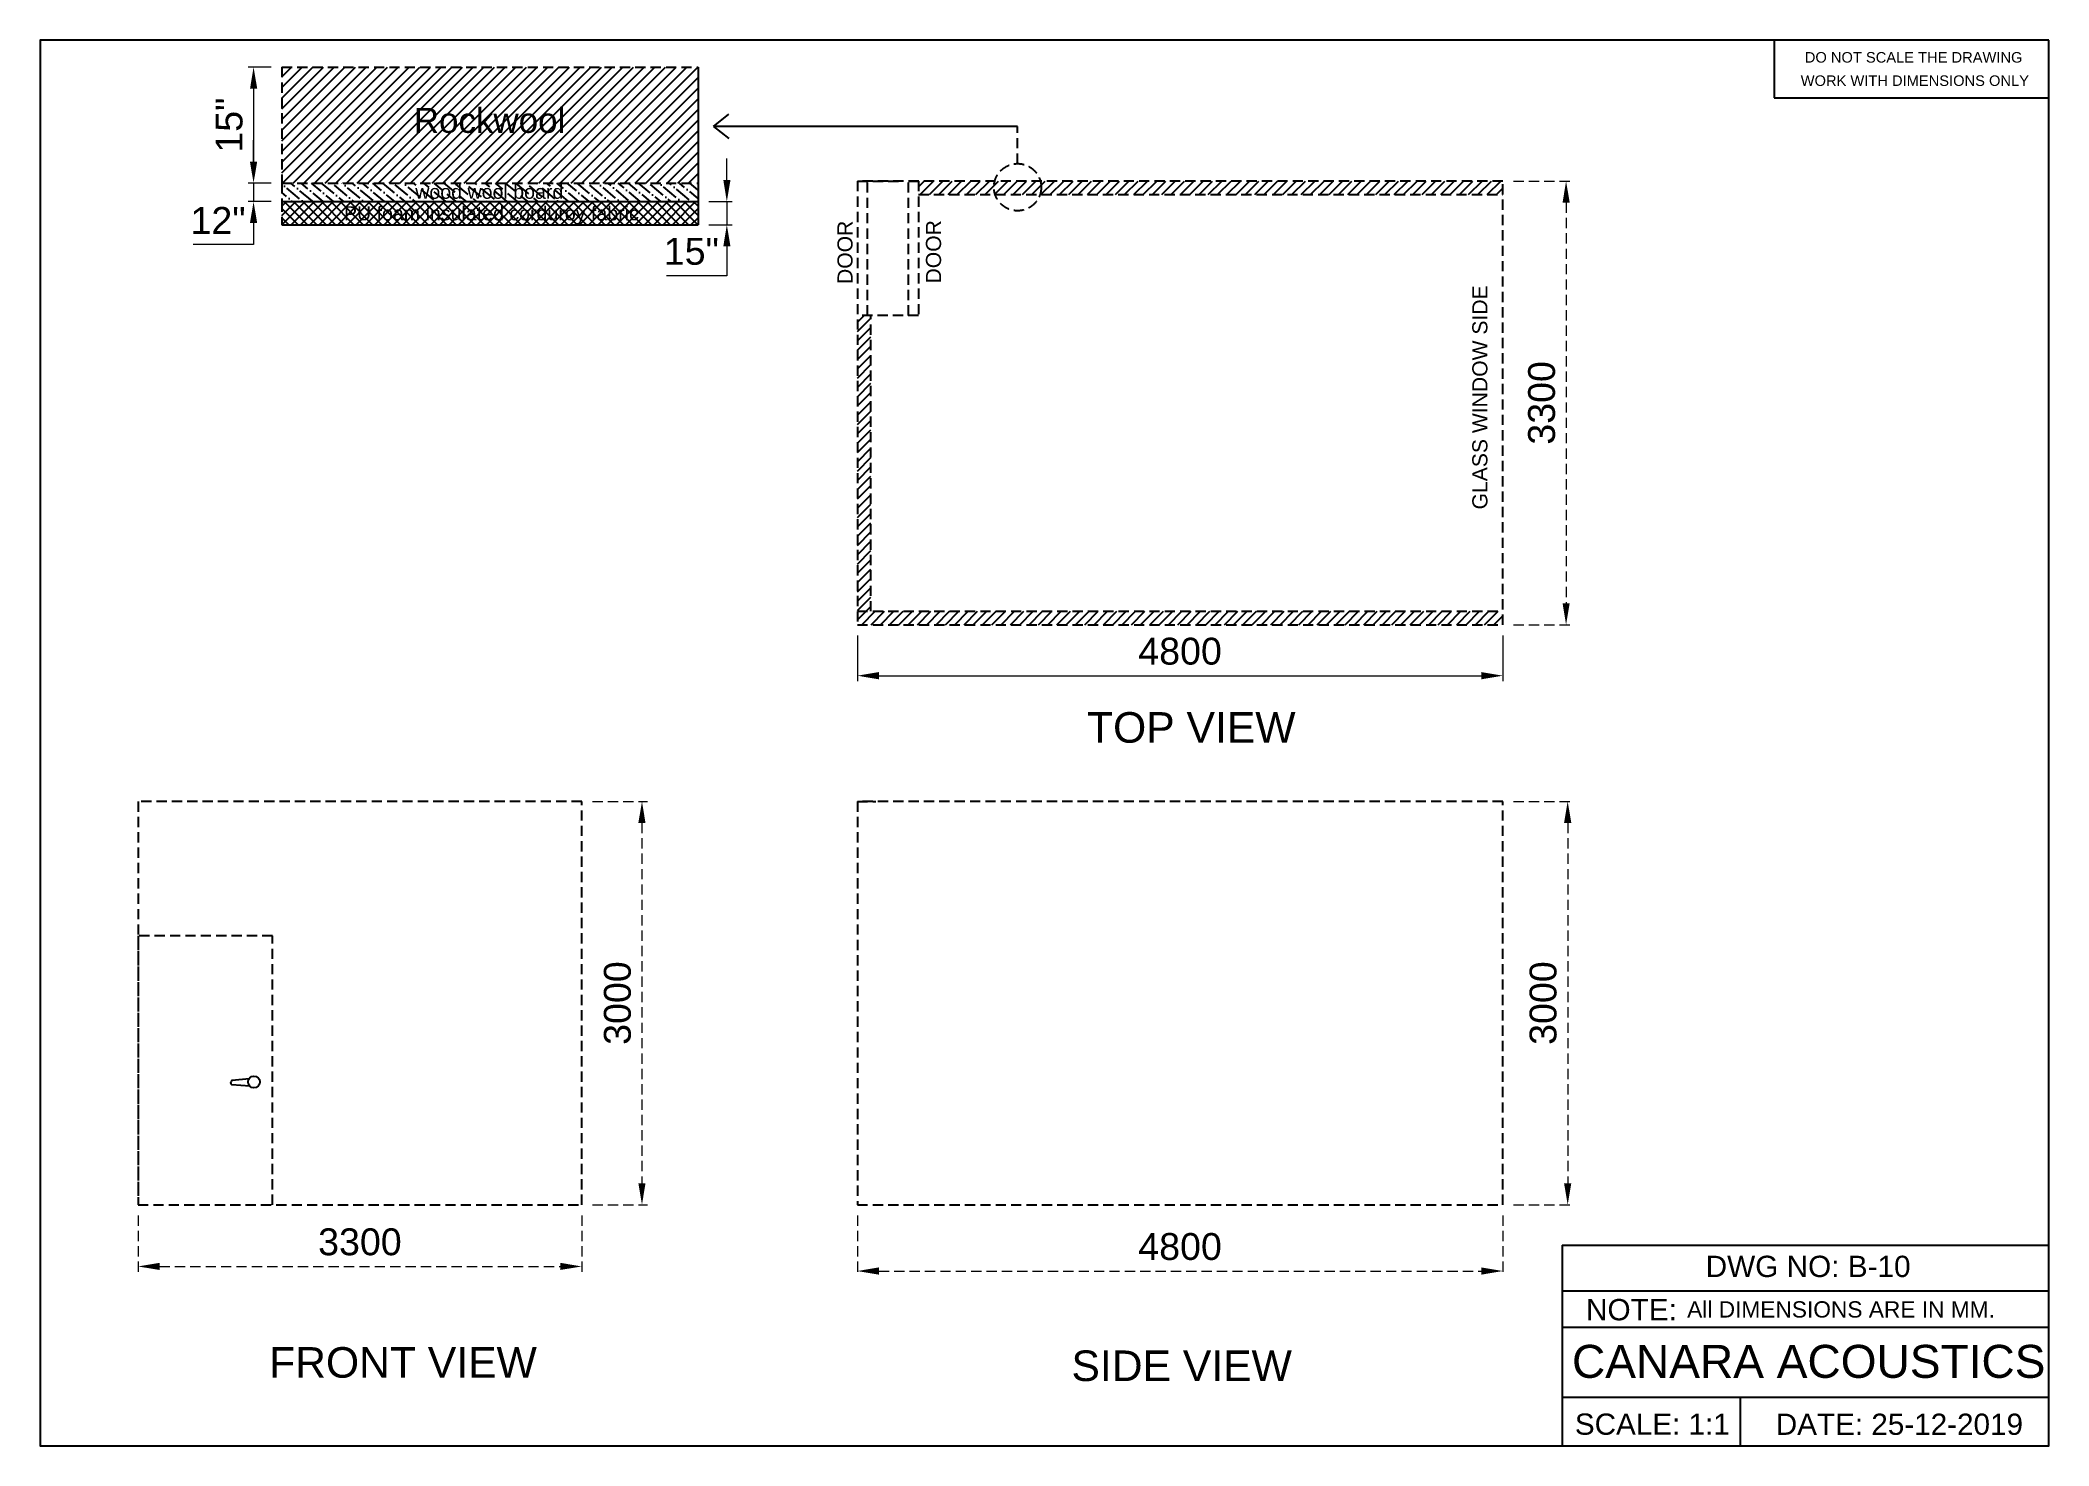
# Model space of a CAD drawing. Header units: millimetres. Extents: x 29120 to 44060, y -11009 to -554.
import ezdxf

# ---------------------------------------------------------------- set-up
doc = ezdxf.new("R2010")
doc.units = ezdxf.units.MM
doc.linetypes.add('DASHEDX2', pattern=[38.1, 25.4, -12.7])
doc.layers.add('text', color=3, linetype='Continuous')
doc.styles.get("Standard").update_dxf_attribs({"font": 'Arial.ttf'})
doc.dimstyles.new('ISO-25', dxfattribs={"dimscale": 80, "dimtxt": 2.5, "dimasz": 2, "dimexe": 0.5, "dimexo": 1, "dimgap": 1, "dimtad": 3, "dimtoh": 1, "dimdec": 0, "dimdsep": 46, "dimtxsty": 'Standard', "dimcen": 1, "dimclrd": 1, "dimclre": 1, "dimclrt": 5, "dimadec": 5, "dimazin": 0, "dimtfac": 1, "dimtdec": 0, "dimtmove": 0, "dimatfit": 3, "dimfxl": 1, "dimlwd": 0, "dimlwe": 0, "dimarcsym": 0})

# ---------------------------------------------------------------- blocks, each defined once
blk = doc.blocks.new('*D98')
at = {"color": 1, "linetype": 'DASHEDX2', "lineweight": 0, "ltscale": 3, "transparency": 16777216}
for p, q in [((29848, -9296), (29848, -9715)), ((33148, -9296), (33148, -9715)), ((30008, -9675), (32988, -9675))]:
    blk.add_line(p, q, dxfattribs=at)
at = {"color": 1, "linetype": 'DASHEDX2', "ltscale": 3, "transparency": 16777216}
for points in [[(30008, -9648), (30008, -9701), (29848, -9675)], [(32988, -9648), (32988, -9701), (33148, -9675)]]:
    blk.add_solid(points, dxfattribs=at)
at = {"layer": 'Defpoints', "color": 0, "linetype": 'DASHEDX2', "ltscale": 3, "transparency": 16777216}
for p in [(29848, -9216), (33148, -9216), (33148, -9675)]:
    blk.add_point(p, dxfattribs=at)
at = {"color": 5, "linetype": 'DASHEDX2', "ltscale": 3, "transparency": 16777216, "insert": (31498, -9493), "char_height": 200, "attachment_point": 5}
blk.add_mtext('3300', dxfattribs=at)
blk = doc.blocks.new('*D99')
at = {"color": 1, "linetype": 'DASHEDX2', "lineweight": 0, "ltscale": 3, "transparency": 16777216}
for p, q in [((33228, -6216), (33636, -6216)), ((33596, -6376), (33596, -9056)), ((33228, -9216), (33636, -9216))]:
    blk.add_line(p, q, dxfattribs=at)
at = {"color": 1, "linetype": 'DASHEDX2', "ltscale": 3, "transparency": 16777216}
for points in [[(33569, -6376), (33622, -6376), (33596, -6216)], [(33569, -9056), (33622, -9056), (33596, -9216)]]:
    blk.add_solid(points, dxfattribs=at)
at = {"layer": 'Defpoints', "color": 0, "linetype": 'DASHEDX2', "ltscale": 3, "transparency": 16777216}
for p in [(33148, -6216), (33148, -9216), (33596, -9216)]:
    blk.add_point(p, dxfattribs=at)
at = {"color": 5, "linetype": 'DASHEDX2', "ltscale": 3, "transparency": 16777216, "insert": (33414, -7716), "char_height": 200, "attachment_point": 5, "rotation": 90}
blk.add_mtext('3000', dxfattribs=at)
blk = doc.blocks.new('*D115')
at = {"color": 1, "linetype": 'DASHEDX2', "lineweight": 0, "ltscale": 3, "transparency": 16777216}
for p, q in [((35198, -9296), (35198, -9749)), ((39998, -9296), (39998, -9749)), ((35358, -9709), (39838, -9709))]:
    blk.add_line(p, q, dxfattribs=at)
at = {"color": 1, "linetype": 'DASHEDX2', "ltscale": 3, "transparency": 16777216}
for points in [[(35358, -9682), (35358, -9736), (35198, -9709)], [(39838, -9682), (39838, -9736), (39998, -9709)]]:
    blk.add_solid(points, dxfattribs=at)
at = {"layer": 'Defpoints', "color": 0, "linetype": 'DASHEDX2', "ltscale": 3, "transparency": 16777216}
for p in [(35198, -9216), (39998, -9216), (39998, -9709)]:
    blk.add_point(p, dxfattribs=at)
at = {"color": 5, "linetype": 'DASHEDX2', "ltscale": 3, "transparency": 16777216, "insert": (37598, -9528), "char_height": 200, "attachment_point": 5}
blk.add_mtext('4800', dxfattribs=at)
blk = doc.blocks.new('*D116')
at = {"color": 1, "linetype": 'DASHEDX2', "lineweight": 0, "ltscale": 3, "transparency": 16777216}
for p, q in [((40078, -6216), (40521, -6216)), ((40481, -6376), (40481, -9056)), ((40078, -9216), (40521, -9216))]:
    blk.add_line(p, q, dxfattribs=at)
at = {"color": 1, "linetype": 'DASHEDX2', "ltscale": 3, "transparency": 16777216}
for points in [[(40454, -6376), (40508, -6376), (40481, -6216)], [(40454, -9056), (40508, -9056), (40481, -9216)]]:
    blk.add_solid(points, dxfattribs=at)
at = {"layer": 'Defpoints', "color": 0, "linetype": 'DASHEDX2', "ltscale": 3, "transparency": 16777216}
for p in [(39998, -6216), (39998, -9216), (40481, -9216)]:
    blk.add_point(p, dxfattribs=at)
at = {"color": 5, "linetype": 'DASHEDX2', "ltscale": 3, "transparency": 16777216, "insert": (40299, -7716), "char_height": 200, "attachment_point": 5, "rotation": 90}
blk.add_mtext('3000', dxfattribs=at)
blk = doc.blocks.new('*D122')
at = {"color": 1, "linetype": 'DASHEDX2', "lineweight": 0, "ltscale": 3, "transparency": 16777216}
for p, q in [((40078, -1602), (40509, -1602)), ((40469, -1762), (40469, -4742)), ((40078, -4902), (40509, -4902))]:
    blk.add_line(p, q, dxfattribs=at)
at = {"color": 1, "linetype": 'DASHEDX2', "ltscale": 3, "transparency": 16777216}
for points in [[(40443, -1762), (40496, -1762), (40469, -1602)], [(40443, -4742), (40496, -4742), (40469, -4902)]]:
    blk.add_solid(points, dxfattribs=at)
at = {"layer": 'Defpoints', "color": 0, "linetype": 'DASHEDX2', "ltscale": 3, "transparency": 16777216}
for p in [(39998, -1602), (39998, -4902), (40469, -4902)]:
    blk.add_point(p, dxfattribs=at)
at = {"color": 5, "linetype": 'DASHEDX2', "ltscale": 3, "transparency": 16777216, "insert": (40288, -3252), "char_height": 200, "attachment_point": 5, "rotation": 90}
blk.add_mtext('3300', dxfattribs=at)
blk = doc.blocks.new('*D126')
at = {"color": 1, "lineweight": 0, "ltscale": 3, "transparency": 16777216}
for p, q in [((30837, -754), (30667, -754)), ((30707, -914), (30707, -1457)), ((30837, -1617), (30667, -1617))]:
    blk.add_line(p, q, dxfattribs=at)
at = {"color": 1, "ltscale": 3, "transparency": 16777216}
for points in [[(30681, -914), (30734, -914), (30707, -754)], [(30681, -1457), (30734, -1457), (30707, -1617)]]:
    blk.add_solid(points, dxfattribs=at)
at = {"layer": 'Defpoints', "color": 0, "ltscale": 3, "transparency": 16777216}
for p in [(30917, -754), (30707, -1617), (30917, -1617)]:
    blk.add_point(p, dxfattribs=at)
at = {"color": 5, "ltscale": 3, "transparency": 16777216, "insert": (30526, -1186), "char_height": 200, "width": 270.12, "attachment_point": 5, "rotation": 90}
blk.add_mtext('15"', dxfattribs=at)
blk = doc.blocks.new('*D127')
at = {"color": 1, "lineweight": 0, "ltscale": 3, "transparency": 16777216}
for p, q in [((30707, -1457), (30707, -1297)), ((30837, -1617), (30667, -1617)), ((30707, -1617), (30707, -1755)), ((30837, -1755), (30667, -1755)), ((30707, -1915), (30707, -2075)), ((30707, -2075), (30259, -2075))]:
    blk.add_line(p, q, dxfattribs=at)
at = {"color": 1, "ltscale": 3, "transparency": 16777216}
for points in [[(30680, -1457), (30734, -1457), (30707, -1617)], [(30680, -1915), (30734, -1915), (30707, -1755)]]:
    blk.add_solid(points, dxfattribs=at)
at = {"layer": 'Defpoints', "color": 0, "ltscale": 3, "transparency": 16777216}
for p in [(30707, -1617), (30917, -1617), (30917, -1755)]:
    blk.add_point(p, dxfattribs=at)
at = {"color": 5, "ltscale": 3, "transparency": 16777216, "insert": (30443, -1895), "char_height": 200, "attachment_point": 5}
blk.add_mtext('12"', dxfattribs=at)
blk = doc.blocks.new('*D129')
at = {"color": 1, "lineweight": 0, "ltscale": 3, "transparency": 16777216}
for p, q in [((34227, -1595), (34227, -1435)), ((34093, -1755), (34267, -1755)), ((34227, -1755), (34227, -1927)), ((34093, -1927), (34267, -1927)), ((34227, -2087), (34227, -2308)), ((34227, -2308), (33779, -2308))]:
    blk.add_line(p, q, dxfattribs=at)
at = {"color": 1, "ltscale": 3, "transparency": 16777216}
for points in [[(34201, -1595), (34254, -1595), (34227, -1755)], [(34201, -2087), (34254, -2087), (34227, -1927)]]:
    blk.add_solid(points, dxfattribs=at)
at = {"layer": 'Defpoints', "color": 0, "ltscale": 3, "transparency": 16777216}
for p in [(34013, -1755), (34013, -1927), (34227, -1927)]:
    blk.add_point(p, dxfattribs=at)
at = {"color": 5, "ltscale": 3, "transparency": 16777216, "insert": (33963, -2126), "char_height": 200, "attachment_point": 5}
blk.add_mtext('15"', dxfattribs=at)
blk = doc.blocks.new('*D133')
at = {"color": 1, "lineweight": 0, "ltscale": 3, "transparency": 16777216}
for p, q in [((35198, -4982), (35198, -5321)), ((39998, -4982), (39998, -5321)), ((35358, -5281), (39838, -5281))]:
    blk.add_line(p, q, dxfattribs=at)
at = {"color": 1, "ltscale": 3, "transparency": 16777216}
for points in [[(35358, -5254), (35358, -5308), (35198, -5281)], [(39838, -5254), (39838, -5308), (39998, -5281)]]:
    blk.add_solid(points, dxfattribs=at)
at = {"layer": 'Defpoints', "color": 0, "ltscale": 3, "transparency": 16777216}
for p in [(35198, -4902), (39998, -4902), (39998, -5281)]:
    blk.add_point(p, dxfattribs=at)
at = {"color": 5, "ltscale": 3, "transparency": 16777216, "insert": (37598, -5100), "char_height": 200, "attachment_point": 5}
blk.add_mtext('4800', dxfattribs=at)

msp = doc.modelspace()

# ---------------------------------------------------------------- hatches: boundary and pattern name
at = {"linetype": 'DASHEDX2', "ltscale": 3, "true_color": 0x939598}
h = msp.add_hatch(dxfattribs=at)
h.set_pattern_fill('ANSI31', color=252, scale=17.71)
h.set_pattern_definition([(45, (-4461.25, -260.83), (-39.76008, 39.76008), [])])
h.paths.add_polyline_path([(34012.7, -754.3), (30917.1, -754.3), (30917.1, -1616.8), (34012.7, -1616.8)])
h.paths.add_polyline_path([(31851.5, -1293.3), (33073.1, -1293.3), (33073.1, -1011.3), (31851.5, -1011.3)], flags=24)
at = {"ltscale": 3, "true_color": 0x939598}
h = msp.add_hatch(dxfattribs=at)
h.set_pattern_fill('ANSI37', color=252, scale=15.4)
h.paths.add_polyline_path([(34012.7, -1927.3), (34012.7, -1754.8), (30917.1, -1754.8), (30917.1, -1927.3)])
h.paths.add_polyline_path([(33698.9, -2334.1), (34208.1, -2334.1), (34208.1, -1922), (33698.9, -1922)], flags=9)
h.paths.add_polyline_path([(31345.4, -1957.7), (33601.9, -1957.7), (33601.9, -1755), (31345.4, -1755)], flags=9)
h.paths.add_polyline_path([(30733.8, -1449.7), (30733.8, -940.5), (30321.7, -940.5), (30321.7, -1449.7)], flags=9)
h.paths.add_polyline_path([(30178.5, -2104), (30687.8, -2104), (30687.8, -1691.9), (30178.5, -1691.9)], flags=9)
h.paths.add_polyline_path([(31883.4, -1761.7), (33036.8, -1761.7), (33036.8, -1603.8), (31883.4, -1603.8)], flags=9)
h.paths.add_polyline_path([(31851.5, -1293.3), (33073.1, -1293.3), (33073.1, -1011.3), (31851.5, -1011.3)], flags=9)
h.paths.add_polyline_path([(35192.5, -2396.5), (35192.5, -1869.5), (35019.9, -1869.5), (35019.9, -2396.5)], flags=9)
h.paths.add_polyline_path([(35850.6, -2392.6), (35850.6, -1865.7), (35678, -1865.7), (35678, -2392.6)], flags=9)
h = msp.add_hatch(dxfattribs=at)
h.set_pattern_fill('ANSI36', color=252, scale=15.4, angle=95)
h.paths.add_polyline_path([(34012.7, -1616.8), (30917.1, -1616.8), (30917.1, -1754.8), (34012.7, -1754.8)])
h.paths.add_polyline_path([(31883.4, -1761.7), (33036.8, -1761.7), (33036.8, -1603.8), (31883.4, -1603.8)], flags=9)
at = {"linetype": 'DASHEDX2', "ltscale": 3, "true_color": 0x939598}
h = msp.add_hatch(dxfattribs=at)
h.set_pattern_fill('ANSI31', color=252, scale=15.4)
h.set_pattern_definition([(45, (1164.963, -452.204), (-34.573986, 34.573986), [])])
h.paths.add_polyline_path([(39998.1, -1702.1), (39998.1, -1602.1), (35652.9, -1602.1), (35652.9, -1702.1)])
h.paths.add_polyline_path([(35198.1, -4802.1), (35298.1, -4802.1), (35298.1, -2602.1), (35198.1, -2602.1)])
h.paths.add_polyline_path([(39998.1, -4902.1), (39998.1, -4802.1), (35198.1, -4802.1), (35198.1, -4902.1)])

# ---------------------------------------------------------------- linework, layer by layer
at = {"color": 5}
for p, q in [((42015.5, -554.1), (42015.5, -982.9)), ((42015.5, -982.9), (44059.5, -982.9))]:
    msp.add_line(p, q, dxfattribs=at)
at = {"linetype": 'DASHEDX2', "ltscale": 3}
for p, q in [((30917.1, -754.3), (30917.1, -1616.8)), ((30917.1, -754.3), (34012.7, -754.3)), ((36389.5, -1472.3), (36389.5, -1195)), ((30917.1, -1616.8), (34012.7, -1616.8)), ((30917.1, -1616.8), (30917.1, -1754.8)), ((39998.1, -1602.1), (35198.1, -1602.1)), ((35198.1, -1602.1), (35198.1, -4902.1)), ((35198.1, -1602.1), (35502.9, -1602.1)), ((35198.1, -1602.1), (35221.1, -1602.1)), ((35273.1, -2602.1), (35273.1, -1602.1)), ((35577.9, -2602.1), (35577.9, -1602.1)), ((35577.9, -1602.1), (35652.9, -1602.1)), ((35652.9, -1602.1), (35652.9, -2602.1)), ((35652.9, -1602.1), (35652.9, -1702.1)), ((39998.1, -4902.1), (39998.1, -1602.1)), ((30917.1, -1754.8), (30917.1, -1927.3)), ((35652.9, -1702.1), (39998.1, -1702.1)), ((35652.9, -2602.1), (35198.1, -2602.1)), ((35298.1, -4802.1), (35298.1, -2602.1)), ((35198.1, -4802.1), (39998.1, -4802.1)), ((35198.1, -4802.1), (35298.1, -4802.1)), ((35198.1, -4902.1), (39998.1, -4902.1)), ((29847.6, -6216.4), (29847.6, -9216.4)), ((33147.6, -6216.4), (29847.6, -6216.4)), ((33147.6, -9216.4), (33147.6, -6216.4)), ((39998.1, -6216.4), (35198.1, -6216.4)), ((35198.1, -6216.4), (35198.1, -9216.4)), ((35198.1, -6216.4), (35336, -6216.4)), ((39998.1, -9216.4), (39998.1, -6216.4)), ((29847.6, -7216.4), (29847.6, -9216.4)), ((30847.6, -7216.4), (29847.6, -7216.4)), ((30847.6, -9216.4), (30847.6, -7216.4)), ((29847.6, -9216.4), (33147.6, -9216.4)), ((29847.6, -9216.4), (30847.6, -9216.4)), ((35198.1, -9216.4), (39998.1, -9216.4))]:
    msp.add_line(p, q, dxfattribs=at)
at = {"ltscale": 3}
for p, q in [((34012.7, -754.3), (34012.7, -1927.3)), ((30917.1, -1754.8), (34012.7, -1754.8)), ((30917.1, -1927.3), (34012.7, -1927.3))]:
    msp.add_line(p, q, dxfattribs=at)
at = {"color": 8}
for p, q in [((34128.8, -1195), (34240.7, -1104.2)), ((36389.5, -1195), (34128.8, -1195)), ((34128.8, -1195), (34240.7, -1285.8))]:
    msp.add_line(p, q, dxfattribs=at)
for p, q in [((30537.6, -8311.8), (30539.9, -8299)), ((30680.5, -8335.2), (30546.6, -8323.6)), ((30673.3, -8278.6), (30548.8, -8290.8)), ((40441, -9515.9), (44059.5, -9515.9)), ((40441, -9515.9), (40441, -11009.1)), ((40441, -9856.7), (44059.5, -9856.7)), ((40441, -10127.7), (44059.5, -10127.7)), ((40441, -10648.1), (44059.5, -10648.1)), ((41764.5, -10648.1), (41764.5, -11009.1))]:
    msp.add_line(p, q)
at = {"color": 5}
msp.add_lwpolyline([(44059.5, -554.1), (29119.9, -554.1), (29119.9, -11009.1), (44059.5, -11009.1)], close=True, dxfattribs=at)
at = {"linetype": 'DASHEDX2', "ltscale": 3}
msp.add_circle((36389.5, -1647.8), 175.5, dxfattribs=at)
msp.add_circle((30709.9, -8302.7), 43.9)
for centre, start, end in [((30547.5, -8313.6), 169.85322, 265.01569), ((30549.8, -8300.7), 95.60464, 169.85322)]:
    msp.add_arc(centre, 10, start, end)

# ---------------------------------------------------------------- texts
at = {"color": 8}
for s, height, p in [('Rockwool', 186.16, (31898.5, -1243.7)), ('wood wool board', 104.252, (31909.7, -1733.9)), ('PU foam insulated corduroy fabric', 104.252, (31379.2, -1894))]:
    msp.add_text(s, height=height, dxfattribs=at).set_placement(p)
for s, p in [('DOOR', (35162.2, -2367.7)), ('DOOR', (35820.3, -2363.9)), ('GLASS WINDOW SIDE', (39883.9, -4044.4))]:
    msp.add_text(s, height=112.45, rotation=90).set_placement(p)
for s, height, p in [('TOP VIEW', 227.08, (36906, -5779.3)), ('DWG NO: B-10', 158.388, (41507.1, -9753.6)), ('NOTE:', 158.39, (40617.2, -10075.4)), ('All DIMENSIONS ARE IN MM.', 120.879, (41369.5, -10054.8)), ('FRONT VIEW', 227.08, (30822.6, -10502.2)), ('SIDE VIEW', 227.08, (36790.3, -10527)), ('CANARA ACOUSTICS', 245.246, (40513, -10503.5)), ('SCALE: 1:1', 157.88, (40534.3, -10926.8)), ('DATE: 25-12-2019', 157.88, (42028.7, -10927.5))]:
    msp.add_text(s, height=height).set_placement(p)
at = {"layer": 'text', "color": 5}
for s, p in [('DO NOT SCALE THE DRAWING', (42244.5, -720.9)), ('WORK WITH DIMENSIONS ONLY', (42214.2, -894.4))]:
    msp.add_text(s, height=78.128, dxfattribs=at).set_placement(p)

# ---------------------------------------------------------------- dimensions: what is measured, and where the dimension line sits
at = {"ltscale": 3}
dim = msp.add_linear_dim(base=(30707.3, -1616.8), p1=(30917.1, -754.3), p2=(30917.1, -1616.8), angle=90, text='15"', dimstyle='ISO-25', dxfattribs=at)
dim.commit()
dim.dimension.update_dxf_attribs({"geometry": '*D126', "text_midpoint": (30525.9, -1185.6)})
for base, p1, p2, text, picture, middle in [((30706.9, -1616.8), (30917.1, -1754.8), (30917.1, -1616.8), '12"', '*D127', (30442.7, -2074.8)), ((34227.2, -1927.3), (34012.7, -1754.8), (34012.7, -1927.3), '15"', '*D129', (33963, -2307.6))]:
    dim = msp.add_linear_dim(base=base, p1=p1, p2=p2, angle=90, text=text, dimstyle='ISO-25', dxfattribs=at)
    dim.commit()
    dim.dimension.update_dxf_attribs({"geometry": picture, "text_midpoint": middle, "dimtype": 160})
at = {"linetype": 'DASHEDX2', "ltscale": 3}
for base, p1, p2, picture, middle in [((40469.4, -4902.1), (39998.1, -1602.1), (39998.1, -4902.1), '*D122', (40288.1, -3252.1)), ((33595.5, -9216.4), (33147.6, -6216.4), (33147.6, -9216.4), '*D99', (33414.2, -7716.4)), ((40480.8, -9216.4), (39998.1, -6216.4), (39998.1, -9216.4), '*D116', (40299.5, -7716.4))]:
    dim = msp.add_linear_dim(base=base, p1=p1, p2=p2, angle=90, dimstyle='ISO-25', dxfattribs=at)
    dim.commit()
    dim.dimension.update_dxf_attribs({"geometry": picture, "text_midpoint": middle})
at = {"ltscale": 3}
dim = msp.add_linear_dim(base=(39998.1, -5280.9), p1=(35198.1, -4902.1), p2=(39998.1, -4902.1), dimstyle='ISO-25', dxfattribs=at)
dim.commit()
dim.dimension.update_dxf_attribs({"geometry": '*D133', "text_midpoint": (37598.1, -5099.5)})
at = {"linetype": 'DASHEDX2', "ltscale": 3}
for base, p1, p2, picture, middle in [((33147.6, -9674.7), (29847.6, -9216.4), (33147.6, -9216.4), '*D98', (31497.6, -9493.3)), ((39998.1, -9709.1), (35198.1, -9216.4), (39998.1, -9216.4), '*D115', (37598.1, -9527.7))]:
    dim = msp.add_linear_dim(base=base, p1=p1, p2=p2, dimstyle='ISO-25', dxfattribs=at)
    dim.commit()
    dim.dimension.update_dxf_attribs({"geometry": picture, "text_midpoint": middle})

doc.saveas('drawing.dxf')
